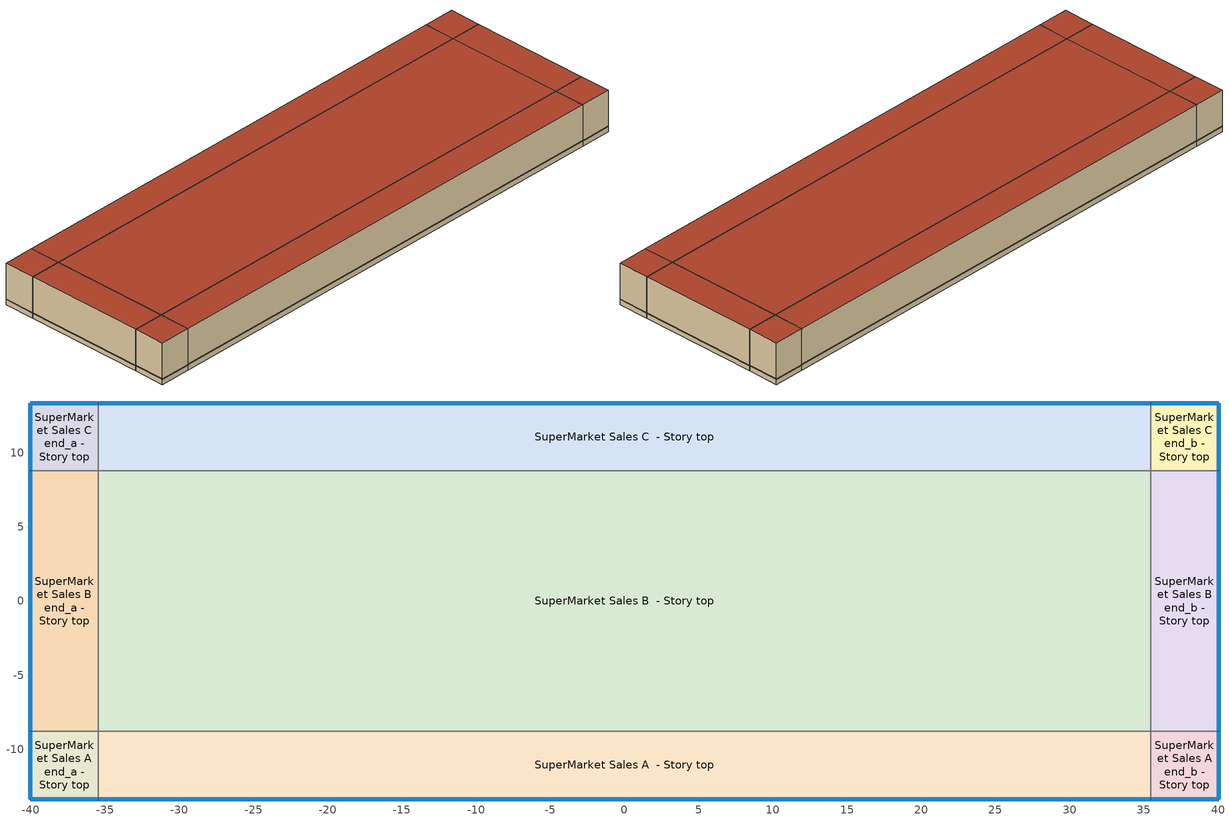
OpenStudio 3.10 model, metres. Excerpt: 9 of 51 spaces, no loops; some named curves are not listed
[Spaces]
SuperMarket Sales A end_a - Story top
 floor adiabatic (Typical Interior Floor): -40.03,-13.34 -40.03,-8.77 -35.46,-8.77 -35.46,-13.34 z6.1
 wall outside (SuperMarket Sales A end_a - Story top Wall 1 c tbd): -40.03,-8.77 -40.03,-13.34 z6.1:12.19
 wall outside (SuperMarket Sales A end_a - Story top Wall 3 c tbd): -40.03,-13.34 -35.46,-13.34 z6.1:12.19
 wall to SuperMarket Sales B end_a - Story top: -35.46,-8.77 -40.03,-8.77 z6.1:12.19
 wall to SuperMarket Sales A  - Story top: -35.46,-13.34 -35.46,-8.77 z6.1:12.19
 window (Window U-0.56 SHGC 0.39): -40.03,-8.8 -40.03,-13.32 / -40.01,-13.34 -35.49,-13.34 z6.86:6.92
 roof outside (SuperMarket Sales A end_a - Story top RoofCeiling 1 c tbd): -35.46,-13.34 -35.46,-8.77 -40.03,-8.77 -40.03,-13.34 z12.19
SuperMarket Sales B end_a - Story top
 floor adiabatic (Typical Interior Floor): -40.03,-8.77 -40.03,8.77 -35.46,8.77 -35.46,-8.77 z6.1
 wall outside (SuperMarket Sales B end_a - Story top Wall 1 c tbd): -40.03,8.77 -40.03,-8.77 z6.1:12.19
 wall to SuperMarket Sales C end_a - Story top: -35.46,8.77 -40.03,8.77 z6.1:12.19
 wall to SuperMarket Sales B  - Story top: -35.46,-8.77 -35.46,8.77 z6.1:12.19
 window (Window U-0.56 SHGC 0.39): -40.03,8.75 -40.03,-8.75 z6.86:6.92
 roof outside (SuperMarket Sales B end_a - Story top RoofCeiling 1 c tbd): -35.46,-8.77 -35.46,8.77 -40.03,8.77 -40.03,-8.77 z12.19
SuperMarket Sales C end_a - Story top
 floor adiabatic (Typical Interior Floor): -40.03,8.77 -40.03,13.34 -35.46,13.34 -35.46,8.77 z6.1
 wall outside (SuperMarket Sales C end_a - Story top Wall 1 c tbd): -40.03,13.34 -40.03,8.77 z6.1:12.19
 wall outside (SuperMarket Sales C end_a - Story top Wall 2 c tbd): -35.46,13.34 -40.03,13.34 z6.1:12.19
 wall to SuperMarket Sales C  - Story top: -35.46,8.77 -35.46,13.34 z6.1:12.19
 window (Window U-0.56 SHGC 0.39): -40.03,13.32 -40.03,8.8 / -35.49,13.34 -40.01,13.34 z6.86:6.92
 roof outside (SuperMarket Sales C end_a - Story top RoofCeiling 1 c tbd): -35.46,8.77 -35.46,13.34 -40.03,13.34 -40.03,8.77 z12.19
SuperMarket Sales A  - Story top
 floor adiabatic (Typical Interior Floor): -35.46,-13.34 -35.46,-8.77 35.46,-8.77 35.46,-13.34 z6.1
 wall outside (SuperMarket Sales A  - Story top Wall 3 c tbd): -35.46,-13.34 35.46,-13.34 z6.1:12.19
 wall to SuperMarket Sales B  - Story top: 35.46,-8.77 -35.46,-8.77 z6.1:12.19
 wall to SuperMarket Sales A end_b - Story top: 35.46,-13.34 35.46,-8.77 z6.1:12.19
 window (Window U-0.56 SHGC 0.39): -35.43,-13.34 35.43,-13.34 z6.86:6.92
 roof outside (SuperMarket Sales A  - Story top RoofCeiling 1 c tbd): 35.46,-13.34 35.46,-8.77 -35.46,-8.77 -35.46,-13.34 z12.19
SuperMarket Sales B  - Story top
 floor adiabatic (Typical Interior Floor): -35.46,-8.77 -35.46,8.77 35.46,8.77 35.46,-8.77 z6.1
 wall to SuperMarket Sales C  - Story top: 35.46,8.77 -35.46,8.77 z6.1:12.19
 wall to SuperMarket Sales B end_b - Story top: 35.46,-8.77 35.46,8.77 z6.1:12.19
 roof outside: 35.46,-8.77 35.46,8.77 -35.46,8.77 -35.46,-8.77 z12.19
SuperMarket Sales C  - Story top
 floor adiabatic (Typical Interior Floor): -35.46,8.77 -35.46,13.34 35.46,13.34 35.46,8.77 z6.1
 wall outside (SuperMarket Sales C  - Story top Wall 2 c tbd): 35.46,13.34 -35.46,13.34 z6.1:12.19
 wall to SuperMarket Sales C end_b - Story top: 35.46,8.77 35.46,13.34 z6.1:12.19
 window (Window U-0.56 SHGC 0.39): 35.43,13.34 -35.43,13.34 z6.86:6.92
 roof outside (SuperMarket Sales C  - Story top RoofCeiling 1 c tbd): 35.46,8.77 35.46,13.34 -35.46,13.34 -35.46,8.77 z12.19
SuperMarket Sales A end_b - Story top
 floor adiabatic (Typical Interior Floor): 35.46,-13.34 35.46,-8.77 40.03,-8.77 40.03,-13.34 z6.1
 wall outside (SuperMarket Sales A end_b - Story top Wall 4 c tbd): 40.03,-13.34 40.03,-8.77 z6.1:12.19
 wall outside (SuperMarket Sales A end_b - Story top Wall 3 c tbd): 35.46,-13.34 40.03,-13.34 z6.1:12.19
 wall to SuperMarket Sales B end_b - Story top: 40.03,-8.77 35.46,-8.77 z6.1:12.19
 window (Window U-0.56 SHGC 0.39): 35.49,-13.34 40.01,-13.34 / 40.03,-13.32 40.03,-8.8 z6.86:6.92
 roof outside (SuperMarket Sales A end_b - Story top RoofCeiling 1 c tbd): 40.03,-13.34 40.03,-8.77 35.46,-8.77 35.46,-13.34 z12.19
SuperMarket Sales B end_b - Story top
 floor adiabatic (Typical Interior Floor): 35.46,-8.77 35.46,8.77 40.03,8.77 40.03,-8.77 z6.1
 wall outside (SuperMarket Sales B end_b - Story top Wall 3 c tbd): 40.03,-8.77 40.03,8.77 z6.1:12.19
 wall to SuperMarket Sales C end_b - Story top: 40.03,8.77 35.46,8.77 z6.1:12.19
 window (Window U-0.56 SHGC 0.39): 40.03,-8.75 40.03,8.75 z6.86:6.92
 roof outside (SuperMarket Sales B end_b - Story top RoofCeiling 1 c tbd): 40.03,-8.77 40.03,8.77 35.46,8.77 35.46,-8.77 z12.19
SuperMarket Sales C end_b - Story top
 floor adiabatic (Typical Interior Floor): 35.46,8.77 35.46,13.34 40.03,13.34 40.03,8.77 z6.1
 wall outside (SuperMarket Sales C end_b - Story top Wall 1 c tbd): 40.03,13.34 35.46,13.34 z6.1:12.19
 wall outside (SuperMarket Sales C end_b - Story top Wall 4 c tbd): 40.03,8.77 40.03,13.34 z6.1:12.19
 window (Window U-0.56 SHGC 0.39): 40.01,13.34 35.49,13.34 / 40.03,8.8 40.03,13.32 z6.86:6.92
 roof outside (SuperMarket Sales C end_b - Story top RoofCeiling 1 c tbd): 40.03,8.77 40.03,13.34 35.46,13.34 35.46,8.77 z12.19
[Building]
ComStock 90.1-2007|SuperMarket: North Axis {deg}=315; Default Construction Set=ComStock 90.1-2007 - SpMarket - ASHRAE 169-2013-3A; Default Schedule Set=Building Default Schedule Set; Standards Building Type=SuperMarket
[Site]
Pitt Greenville_NC_USA: Latitude {deg}=35.64; Longitude {deg}=-77.38; Time Zone {hr}=-5; Elevation {m}=8; Terrain=City
[Site:WaterMainsTemperature]
Calculation Method=Correlation; Annual Average Outdoor Air Temperature {C}=16.915; Maximum Difference In Monthly Average Outdoor Air Temperatures {deltaC}=23.03
[SizingPeriod:DesignDay] Barometric Pressure {Pa}=101229; Rain Indicator=No; Snow Indicator=No; Day of Month=21; Daylight Saving Time Indicator=No; Humidity Condition Type=Wetbulb; Dry-Bulb Temperature Range Modifier Type=DefaultMultipliers
Name | Maximum Dry-Bulb Temperature {C} | Daily Dry-Bulb Temperature Range {deltaC} | Wind Speed {m/s} | Wind Direction {deg} | Month | Day Type | Wetbulb or DewPoint at Maximum Dry-Bulb {C} | Solar Model Indicator | ASHRAE Clear Sky Optical Depth for Beam Irradiance | ASHRAE Clear Sky Optical Depth for Diffuse Irradiance | Sky Clearness
Pitt Greenville Ann Clg .4% Condns DB=>MWB 1 | 35.1 | 10.3 | 3.1 | 260 | 7 | SummerDesignDay | 24.6 | ASHRAETau | 0.461 | 2.126
Pitt Greenville Ann Clg .4% Condns WB=>MDB 1 | 32.9 | 10.3 | 3.1 | 260 | 7 | SummerDesignDay | 26.1 | ASHRAETau | 0.461 | 2.126
Pitt Greenville Ann Htg 99.6% Condns DB 1 | -6.2 | 0 | 1.2 | 0 | 1 | WinterDesignDay | -6.2 | ASHRAEClearSky |  |  | 0
Pitt Greenville August .4% Condns DB=>MCWB 1 | 37.1 | 10.6 | 3.1 | 260 | 8 | SummerDesignDay | 25.5 | ASHRAETau | 0.431 | 2.253
[ClimateZones]
Climate Zone Institution Name 1=ASHRAE; Climate Zone Document Name 1=ANSI/ASHRAE Standard 169; Climate Zone Document Year 1=2006; Climate Zone Value 1=3A
[Site:GroundTemperature:FCfactorMethod]
January Ground Temperature {C}=17.55; February Ground Temperature {C}=10.73; March Ground Temperature {C}=8.85; April Ground Temperature {C}=3.21; May Ground Temperature {C}=12.42; June Ground Temperature {C}=8.62; July Ground Temperature {C}=15.07; August Ground Temperature {C}=23.02; September Ground Temperature {C}=25.88; October Ground Temperature {C}=25.87; November Ground Temperature {C}=26.24; December Ground Temperature {C}=25.52
[DefaultConstructionSet]
ComStock 90.1-2007 - SpMarket - ASHRAE 169-2013-3A: Default Exterior Surface Constructions=Default Surface Constructions 1; Default Interior Surface Constructions=Default Surface Constructions 2; Default Ground Contact Surface Constructions=Default Surface Constructions 3; Default Exterior SubSurface Constructions=Default Sub Surface Constructions 1; Default Interior SubSurface Constructions=Default Sub Surface Constructions 2; Interior Partition Construction=Typical Interior Partition
[DefaultSurfaceConstructions]
Name | Floor Construction | Wall Construction | Roof Ceiling Construction
Default Surface Constructions 1 | Typical Insulated Exterior Mass Floor R-9.35 | Typical Insulated Exterior Mass Wall R-8.13 | Typical IEAD Roof - Highly Reflective R-20.83
Default Surface Constructions 2 | Typical Interior Floor | Typical Interior Wall | Typical Interior Ceiling
Default Surface Constructions 3 | Typical Insulated Carpeted 6in Slab Floor | Typical Insulated Basement Mass Wall
[Construction]
Typical Insulated Exterior Mass Floor R-9.35: Typical Insulation R-6.78, 4 in. Normalweight Concrete Floor, Typical Carpet Pad
Typical Insulated Exterior Mass Wall R-8.13: 1IN Stucco, 8IN CONCRETE HW RefBldg, Typical Insulation R-5.74, 1/2IN Gypsum
Typical IEAD Roof - Highly Reflective R-20.83: Roof Membrane - Highly Reflective, Typical Insulation R-19.72, Metal Roof Surface
Typical Interior Floor: 100mm Normalweight concrete floor, CP02 CARPET PAD
Typical Interior Wall: G01 13mm gypsum board, G01 13mm gypsum board
Typical Interior Ceiling: CP02 CARPET PAD, 100mm Normalweight concrete floor
Typical Insulated Carpeted 6in Slab Floor: 6 in. Normalweight Concrete Floor, Typical Carpet Pad
Typical Insulated Basement Mass Wall: 8 in. Concrete Block Basement Wall
U 0.65 SHGC 0.25 Simple Glazing: U 0.65 SHGC 0.25 Simple Glazing
Typical Insulated Metal Door R-1.43: F08 Metal surface, Typical Insulation R-0.58
U 0.9 SHGC 0.25 Simple Glazing: U 0.9 SHGC 0.25 Simple Glazing
Typical Overhead Door R-0.86: Typical Insulation R-0.01
U 1.17 SHGC 0.39 Simple Glazing: U 1.17 SHGC 0.39 Simple Glazing
Typical Interior Window: Clear 3mm
Typical Interior Door; Typical Interior Partition: G05 25mm wood
InteriorFurnishings: Std Wood 6inch
Window U-0.56 SHGC 0.39: Simple Glazing Double - LowE - Clear - Aluminum
SuperMarket Sales A  - Story top RoofCeiling 1 c tbd: Roof Membrane - Highly Reflective, SuperMarket Sales A  - Story top RoofCeiling 1 m tbd, Metal Roof Surface
SuperMarket Sales A  - Story top Wall 3 c tbd: 1IN Stucco, 8IN CONCRETE HW RefBldg, SuperMarket Sales A  - Story top Wall 3 m tbd, 1/2IN Gypsum
SuperMarket Sales A end_a - Story top RoofCeiling 1 c tbd: Roof Membrane - Highly Reflective, SuperMarket Sales A end_a - Story top RoofCeiling 1 m tbd, Metal Roof Surface
SuperMarket Sales A end_a - Story top Wall 1 c tbd: 1IN Stucco, 8IN CONCRETE HW RefBldg, SuperMarket Sales A end_a - Story top Wall 1 m tbd, 1/2IN Gypsum
SuperMarket Sales A end_a - Story top Wall 3 c tbd: 1IN Stucco, 8IN CONCRETE HW RefBldg, SuperMarket Sales A end_a - Story top Wall 3 m tbd, 1/2IN Gypsum
SuperMarket Sales A end_b - Story top RoofCeiling 1 c tbd: Roof Membrane - Highly Reflective, SuperMarket Sales A end_b - Story top RoofCeiling 1 m tbd, Metal Roof Surface
SuperMarket Sales A end_b - Story top Wall 3 c tbd: 1IN Stucco, 8IN CONCRETE HW RefBldg, SuperMarket Sales A end_b - Story top Wall 3 m tbd, 1/2IN Gypsum
SuperMarket Sales A end_b - Story top Wall 4 c tbd: 1IN Stucco, 8IN CONCRETE HW RefBldg, SuperMarket Sales A end_b - Story top Wall 4 m tbd, 1/2IN Gypsum
SuperMarket Sales B end_a - Story top RoofCeiling 1 c tbd: Roof Membrane - Highly Reflective, SuperMarket Sales B end_a - Story top RoofCeiling 1 m tbd, Metal Roof Surface
SuperMarket Sales B end_a - Story top Wall 1 c tbd: 1IN Stucco, 8IN CONCRETE HW RefBldg, SuperMarket Sales B end_a - Story top Wall 1 m tbd, 1/2IN Gypsum
SuperMarket Sales B end_b - Story top RoofCeiling 1 c tbd: Roof Membrane - Highly Reflective, SuperMarket Sales B end_b - Story top RoofCeiling 1 m tbd, Metal Roof Surface
SuperMarket Sales B end_b - Story top Wall 3 c tbd: 1IN Stucco, 8IN CONCRETE HW RefBldg, SuperMarket Sales B end_b - Story top Wall 3 m tbd, 1/2IN Gypsum
SuperMarket Sales C  - Story top RoofCeiling 1 c tbd: Roof Membrane - Highly Reflective, SuperMarket Sales C  - Story top RoofCeiling 1 m tbd, Metal Roof Surface
SuperMarket Sales C  - Story top Wall 2 c tbd: 1IN Stucco, 8IN CONCRETE HW RefBldg, SuperMarket Sales C  - Story top Wall 2 m tbd, 1/2IN Gypsum
SuperMarket Sales C end_a - Story top RoofCeiling 1 c tbd: Roof Membrane - Highly Reflective, SuperMarket Sales C end_a - Story top RoofCeiling 1 m tbd, Metal Roof Surface
SuperMarket Sales C end_a - Story top Wall 1 c tbd: 1IN Stucco, 8IN CONCRETE HW RefBldg, SuperMarket Sales C end_a - Story top Wall 1 m tbd, 1/2IN Gypsum
SuperMarket Sales C end_a - Story top Wall 2 c tbd: 1IN Stucco, 8IN CONCRETE HW RefBldg, SuperMarket Sales C end_a - Story top Wall 2 m tbd, 1/2IN Gypsum
SuperMarket Sales C end_b - Story top RoofCeiling 1 c tbd: Roof Membrane - Highly Reflective, SuperMarket Sales C end_b - Story top RoofCeiling 1 m tbd, Metal Roof Surface
SuperMarket Sales C end_b - Story top Wall 1 c tbd: 1IN Stucco, 8IN CONCRETE HW RefBldg, SuperMarket Sales C end_b - Story top Wall 1 m tbd, 1/2IN Gypsum
SuperMarket Sales C end_b - Story top Wall 4 c tbd: 1IN Stucco, 8IN CONCRETE HW RefBldg, SuperMarket Sales C end_b - Story top Wall 4 m tbd, 1/2IN Gypsum
[Material:NoMass] Roughness=Smooth; Thermal Absorptance=0.9; Solar Absorptance=0.7
Name | Thermal Resistance {m2-K/W} | Visible Absorptance
Typical Insulation R-6.78 | 1.19347 | 0.7
Typical Carpet Pad; CP02 CARPET PAD | 0.21648 | 0.8
Typical Insulation R-5.74 | 1.01115 | 0.7
Typical Insulation R-19.72 | 3.4722 | 0.7
Typical Insulation R-0.58 | 0.101875 | 0.7
Typical Insulation R-0.01 | 0.001 | 0.7
SuperMarket Sales A  - Story top RoofCeiling 1 m tbd; SuperMarket Sales B end_a - Story top RoofCeiling 1 m tbd; SuperMarket Sales B end_b - Story top RoofCeiling 1 m tbd; SuperMarket Sales C  - Story top RoofCeiling 1 m tbd | 2.79492 | 0.7
SuperMarket Sales A  - Story top Wall 3 m tbd; SuperMarket Sales C  - Story top Wall 2 m tbd | 0.847204 | 0.7
SuperMarket Sales A end_a - Story top RoofCeiling 1 m tbd; SuperMarket Sales A end_b - Story top RoofCeiling 1 m tbd; SuperMarket Sales C end_a - Story top RoofCeiling 1 m tbd; SuperMarket Sales C end_b - Story top RoofCeiling 1 m tbd | 2.33874 | 0.7
SuperMarket Sales A end_a - Story top Wall 1 m tbd; SuperMarket Sales A end_a - Story top Wall 3 m tbd; SuperMarket Sales A end_b - Story top Wall 3 m tbd; SuperMarket Sales A end_b - Story top Wall 4 m tbd; SuperMarket Sales C end_a - Story top Wall 1 m tbd; SuperMarket Sales C end_a - Story top Wall 2 m tbd; SuperMarket Sales C end_b - Story top Wall 1 m tbd; SuperMarket Sales C end_b - Story top Wall 4 m tbd | 0.847031 | 0.7
SuperMarket Sales B end_a - Story top Wall 1 m tbd; SuperMarket Sales B end_b - Story top Wall 3 m tbd | 0.847169 | 0.7
[Material]
Name | Roughness | Thickness {m} | Conductivity {W/m-K} | Density {kg/m3} | Specific Heat {J/kg-K} | Thermal Absorptance | Solar Absorptance | Visible Absorptance
4 in. Normalweight Concrete Floor | MediumRough | 0.1016 | 2.31 | 2322 | 832 | 0.9 | 0.7 | 0.7
1IN Stucco | Smooth | 0.0253 | 0.6918 | 1858 | 837 | 0.9 | 0.7 | 0.92
8IN CONCRETE HW RefBldg | Rough | 0.2032 | 1.311 | 2240 | 836.8 | 0.9 | 0.7 | 0.7
1/2IN Gypsum | Smooth | 0.0127 | 0.16 | 784.9 | 830 | 0.9 | 0.4 | 0.4
Roof Membrane - Highly Reflective | VeryRough | 0.0095 | 0.16 | 1121.29 | 1460 | 0.75 | 0.45 | 0.7
Metal Roof Surface; F08 Metal surface | Smooth | 0.0008 | 45.28 | 7824 | 500 | 0.9 | 0.7 | 0.7
100mm Normalweight concrete floor | MediumRough | 0.1016 | 2.31045 | 2322 | 832.557 | 0.9 | 0.7 | 0.7
G01 13mm gypsum board | Smooth | 0.0127 | 0.160031 | 800.001 | 1090.73 | 0.9 | 0.7 | 0.5
6 in. Normalweight Concrete Floor | MediumRough | 0.1524 | 2.31 | 2322 | 832 | 0.9 | 0.7 | 0.7
8 in. Concrete Block Basement Wall | MediumRough | 0.2032 | 1.326 | 1842 | 912 | 0.9 | 0.7 | 0.7
G05 25mm wood | MediumSmooth | 0.0254 | 0.15 | 608 | 1630 | 0.9 | 0.5 | 0.5
Std Wood 6inch | MediumSmooth | 0.15 | 0.12 | 540 | 1210 | 0.9 | 0.7 | 0.7
[DefaultSubSurfaceConstructions]
Name | Fixed Window Construction | Operable Window Construction | Door Construction | Glass Door Construction | Overhead Door Construction | Skylight Construction | Tubular Daylight Dome Construction | Tubular Daylight Diffuser Construction
Default Sub Surface Constructions 1 | U 0.65 SHGC 0.25 Simple Glazing | U 0.65 SHGC 0.25 Simple Glazing | Typical Insulated Metal Door R-1.43 | U 0.9 SHGC 0.25 Simple Glazing | Typical Overhead Door R-0.86 | U 1.17 SHGC 0.39 Simple Glazing | Typical Interior Window | Typical Interior Window
Default Sub Surface Constructions 2 | Typical Interior Window | Typical Interior Window | Typical Interior Door
[WindowMaterial:SimpleGlazingSystem]
Name | U-Factor {W/m2-K} | Solar Heat Gain Coefficient | Visible Transmittance
U 0.65 SHGC 0.25 Simple Glazing | 3.69087 | 0.25 | 0.81
U 0.9 SHGC 0.25 Simple Glazing | 5.11044 | 0.25 | 0.81
U 1.17 SHGC 0.39 Simple Glazing | 6.64357 | 0.39 | 0.81
Simple Glazing Double - LowE - Clear - Aluminum | 3.17415 | 0.386 | 0.591
[WindowMaterial:Glazing]
Clear 3mm: Optical Data Type=SpectralAverage; Thickness {m}=0.003; Solar Transmittance at Normal Incidence=0.837; Front Side Solar Reflectance at Normal Incidence=0.075; Back Side Solar Reflectance at Normal Incidence=0.075; Visible Transmittance at Normal Incidence=0.898; Front Side Visible Reflectance at Normal Incidence=0.081; Back Side Visible Reflectance at Normal Incidence=0.081; Infrared Transmittance at Normal Incidence=0; Front Side Infrared Hemispherical Emissivity=0.84; Back Side Infrared Hemispherical Emissivity=0.84; Conductivity {W/m-K}=0.9; Dirt Correction Factor for Solar and Visible Transmittance=1; Solar Diffusing=No
[SpaceType]
SuperMarket Sales - ComStock 90.1-2007: Default Schedule Set=SuperMarket Sales Schedule Set; Design Specification Outdoor Air Object=SuperMarket Sales Ventilation; Standards Building Type=SuperMarket; Standards Space Type=Sales
[BuildingStory]
Story top: Nominal Z Coordinate {m}=6.096; Nominal Floor to Floor Height {m}=6.096
[Space] Space Type=SuperMarket Sales - ComStock 90.1-2007; Building Story=Story top
Name | Thermal Zone
SuperMarket Sales A end_a - Story top | Zone SuperMarket Sales A end_a - Story top
SuperMarket Sales B end_a - Story top | Zone SuperMarket Sales B end_a - Story top
SuperMarket Sales C end_a - Story top | Zone SuperMarket Sales C end_a - Story top
SuperMarket Sales A  - Story top | Zone SuperMarket Sales A  - Story top
SuperMarket Sales B  - Story top | Zone SuperMarket Sales B  - Story top
SuperMarket Sales C  - Story top | Zone SuperMarket Sales C  - Story top
SuperMarket Sales A end_b - Story top | Zone SuperMarket Sales A end_b - Story top
SuperMarket Sales B end_b - Story top | Zone SuperMarket Sales B end_b - Story top
SuperMarket Sales C end_b - Story top | Zone SuperMarket Sales C end_b - Story top
[ThermalZone] Multiplier=1; Use Ideal Air Loads=No
Name | Thermostat
Zone SuperMarket Sales A end_a - Story top | SuperMarket Sales - ComStock 90.1-2007 Thermostat 5
Zone SuperMarket Sales B end_a - Story top | SuperMarket Sales - ComStock 90.1-2007 Thermostat 9
Zone SuperMarket Sales C end_a - Story top | SuperMarket Sales - ComStock 90.1-2007 Thermostat 2
Zone SuperMarket Sales A  - Story top | SuperMarket Sales - ComStock 90.1-2007 Thermostat 7
Zone SuperMarket Sales B  - Story top | SuperMarket Sales - ComStock 90.1-2007 Thermostat 4
Zone SuperMarket Sales C  - Story top | SuperMarket Sales - ComStock 90.1-2007 Thermostat 3
Zone SuperMarket Sales A end_b - Story top | SuperMarket Sales - ComStock 90.1-2007 Thermostat 10
Zone SuperMarket Sales B end_b - Story top | SuperMarket Sales - ComStock 90.1-2007 Thermostat 1
Zone SuperMarket Sales C end_b - Story top | SuperMarket Sales - ComStock 90.1-2007 Thermostat
[Sizing:Zone] Zone Cooling Design Supply Air Temperature Input Method=SupplyAirTemperature; Zone Cooling Design Supply Air Temperature {C}=14; Zone Cooling Design Supply Air Temperature Difference {deltaC}=11.11; Zone Heating Design Supply Air Temperature Input Method=SupplyAirTemperature; Zone Heating Design Supply Air Temperature {C}=40; Zone Heating Design Supply Air Temperature Difference {deltaC}=11.11; Zone Cooling Design Supply Air Humidity Ratio {kg-H2O/kg-air}=0.0085; Zone Heating Design Supply Air Humidity Ratio {kg-H2O/kg-air}=0.008; Cooling Design Air Flow Method=DesignDay; Heating Design Air Flow Method=DesignDay; Account for Dedicated Outdoor Air System=No; Dedicated Outdoor Air System Control Strategy=NeutralSupplyAir; Dedicated Outdoor Air Low Setpoint Temperature for Design {C}=autosize; Dedicated Outdoor Air High Setpoint Temperature for Design {C}=autosize; Zone Load Sizing Method=Sensible Load Only No Latent Load; Zone Latent Cooling Design Supply Air Humidity Ratio Input Method=HumidityRatioDifference; Zone Cooling Design Supply Air Humidity Ratio Difference {kgWater/kgDryAir}=0.005; Zone Latent Heating Design Supply Air Humidity Ratio Input Method=HumidityRatioDifference; Zone Humidification Design Supply Air Humidity Ratio Difference {kgWater/kgDryAir}=0.005; Sizing Option=Coincident
Zone SuperMarket Vestibule A  - Story ground; Zone SuperMarket Vestibule B  - Story ground; Zone SuperMarket Vestibule C  - Story ground
[Zone equipment]
Zone SuperMarket Vestibule A  - Story ground: Zone SuperMarket Vestibule A  - Story ground Electric Baseboard
Zone SuperMarket Vestibule B  - Story ground: Zone SuperMarket Vestibule B  - Story ground Electric Baseboard
Zone SuperMarket Vestibule C  - Story ground: Zone SuperMarket Vestibule C  - Story ground Electric Baseboard
[People:Definition]
SuperMarket Sales People Definition: Number of People Calculation Method=People/Area; People per Space Floor Area {person/m2}=0.0861113; Fraction Radiant=0.3; Thermal Comfort Model Type 1=AdaptiveASH55
[People]
SuperMarket Sales People: People Definition=SuperMarket Sales People Definition; Space or SpaceType=SuperMarket Sales - ComStock 90.1-2007; Work Efficiency Schedule=Work Efficiency Schedule; Clothing Insulation Schedule=Clothing Schedule; Air Velocity Schedule=Air Velocity Schedule; Multiplier=1
[Lights:Definition] Design Level Calculation Method=Watts/Area; Fraction Visible=0.2; Return Air Fraction=0
Name | Watts per Space Floor Area {W/m2} | Fraction Radiant
SuperMarket Sales - ComStock 90.1-2007 General Lights Definition | 5.73211 | 0.31
SuperMarket Sales - ComStock 90.1-2007 Task Lights Definition | 3.42471 | 0.125
[ElectricEquipment:Definition]
SuperMarket Sales Elec Equip Definition: Design Level Calculation Method=Watts/Area; Watts per Space Floor Area {W/m2}=45.4484; Fraction Latent=0; Fraction Radiant=0.5; Fraction Lost=0
[ElectricEquipment]
SuperMarket Sales Elec Equip: Electric Equipment Definition=SuperMarket Sales Elec Equip Definition; Space or SpaceType=SuperMarket Sales - ComStock 90.1-2007; Schedule=SuperMarket BLDG_EQUIP_EndUseData BPR Adjusted
[DesignSpecification:OutdoorAir]
SuperMarket Sales Ventilation: Outdoor Air Method=Sum; Outdoor Air Flow per Floor Area {m3/s-m2}=0.001524
[DefaultScheduleSet]
Name | Number of People Schedule | People Activity Level Schedule | Lighting Schedule | Electric Equipment Schedule | Hours of Operation Schedule
SuperMarket Sales Schedule Set | SuperMarket Bldg Occ reduced by 23.0% | SuperMarket Activity | SuperMarket Bldg Light | SuperMarket BLDG_EQUIP_EndUseData
Building Default Schedule Set |  |  |  |  | Building Hours of Operation NonResidential
[Exterior:Lights:Definition]
Name | Design Level {W}
Parking Areas and Drives 0.04 W/ft^2 Def (W/ft^2) | 0.041
Building Facades 1.0 W/ft Def (W/ft) | 1
Main Entries 30.0 W/ft Def (W/ft) | 30
Other Doors 20.0 W/ft Def (W/ft) | 20
[Exterior:Lights]
Name | Exterior Lights Definition | Schedule | Control Option | Multiplier
Parking Areas and Drives 0.04 W/ft^2 | Parking Areas and Drives 0.04 W/ft^2 Def (W/ft^2) | Always On Discrete | AstronomicalClock | 65208.3
Building Facades 1.0 W/ft | Building Facades 1.0 W/ft Def (W/ft) | Schedule Ruleset 1 | ScheduleNameOnly | 700.476
Main Entries 30.0 W/ft | Main Entries 30.0 W/ft Def (W/ft) | Always On Discrete | AstronomicalClock | 18.4
Other Doors 20.0 W/ft | Other Doors 20.0 W/ft Def (W/ft) | Always On Discrete | AstronomicalClock | 26.956
[Refrigeration:System] Minimum Condensing Temperature {C}=21; Refrigeration System Working Fluid Type=R404a; Suction Temperature Control Type=ConstantSuctionTemperature
Name | Refrigeration Condenser
MT Refrigeration System | Refrigeration Condenser Air Cooled 1
LT Refrigeration System | Refrigeration Condenser Air Cooled 2
[Refrigeration:Compressor] Rated Return Gas Temperature {C}=18.3; Rated Subcooling {deltaC}=0
Name | Refrigeration Compressor Power Curve | Refrigeration Compressor Capacity Curve
MT Refrigeration System Compressor 1 | New_Med_Temp_Comp_Pwr_Curve | New_Med_Temp_Comp_Cap_Curve
MT Refrigeration System Compressor 2 | New_Med_Temp_Comp_Pwr_Curve 1 | New_Med_Temp_Comp_Cap_Curve 1
MT Refrigeration System Compressor 3 | New_Med_Temp_Comp_Pwr_Curve 2 | New_Med_Temp_Comp_Cap_Curve 2
MT Refrigeration System Compressor 4 | New_Med_Temp_Comp_Pwr_Curve 3 | New_Med_Temp_Comp_Cap_Curve 3
MT Refrigeration System Compressor 5 | New_Med_Temp_Comp_Pwr_Curve 4 | New_Med_Temp_Comp_Cap_Curve 4
MT Refrigeration System Compressor 6 | New_Med_Temp_Comp_Pwr_Curve 5 | New_Med_Temp_Comp_Cap_Curve 5
LT Refrigeration System Compressor 1 | New_Low_Temp_Comp_Pwr_Curve | New_Low_Temp_Comp_Cap_Curve
LT Refrigeration System Compressor 2 | New_Low_Temp_Comp_Pwr_Curve 1 | New_Low_Temp_Comp_Cap_Curve 1
LT Refrigeration System Compressor 3 | New_Low_Temp_Comp_Pwr_Curve 2 | New_Low_Temp_Comp_Cap_Curve 2
[Refrigeration:Condenser:AirCooled] Rated Subcooling Temperature Difference {deltaC}=0; Condenser Fan Speed Control Type=VariableSpeed; Minimum Fan Air Flow Ratio=0
Name | Rated Effective Total Heat Rejection Rate Curve | Rated Fan Power {W}
Refrigeration Condenser Air Cooled 1 | Condenser Heat Rejection Function of Temperature | 4156.63
Refrigeration Condenser Air Cooled 2 | Condenser Heat Rejection Function of Temperature 1 | 1957.56
[ThermostatSetpoint:DualSetpoint] Heating Setpoint Temperature Schedule=SuperMarket HtgSetp_Enduse; Cooling Setpoint Temperature Schedule=SuperMarket ClgSetp_Enduse
SuperMarket Sales - ComStock 90.1-2007 Thermostat; SuperMarket Sales - ComStock 90.1-2007 Thermostat 1; SuperMarket Sales - ComStock 90.1-2007 Thermostat 2; SuperMarket Sales - ComStock 90.1-2007 Thermostat 3; SuperMarket Sales - ComStock 90.1-2007 Thermostat 4; SuperMarket Sales - ComStock 90.1-2007 Thermostat 5; SuperMarket Sales - ComStock 90.1-2007 Thermostat 7; SuperMarket Sales - ComStock 90.1-2007 Thermostat 9; SuperMarket Sales - ComStock 90.1-2007 Thermostat 10
[InternalMass:Definition]
Internal Mass Definition 1: Construction=InteriorFurnishings; Design Level Calculation Method=SurfaceArea/Area; Surface Area per Space Floor Area=2
[InternalMass] Internal Mass Definition=Internal Mass Definition 1; Multiplier=1
Name | Space or SpaceType
SuperMarket Sales C end_b - Story top Mass | SuperMarket Sales C end_b - Story top
SuperMarket Sales B end_b - Story top Mass | SuperMarket Sales B end_b - Story top
SuperMarket Sales B  - Story top Mass | SuperMarket Sales B  - Story top
SuperMarket Sales A  - Story top Mass | SuperMarket Sales A  - Story top
SuperMarket Sales C  - Story top Mass | SuperMarket Sales C  - Story top
SuperMarket Sales C end_a - Story top Mass | SuperMarket Sales C end_a - Story top
SuperMarket Sales B end_a - Story top Mass | SuperMarket Sales B end_a - Story top
SuperMarket Sales A end_a - Story top Mass | SuperMarket Sales A end_a - Story top
SuperMarket Sales A end_b - Story top Mass | SuperMarket Sales A end_b - Story top
[Lights] Space or SpaceType=SuperMarket Sales - ComStock 90.1-2007; Schedule=SuperMarket Bldg Light BPR Adjusted; Fraction Replaceable=1
Name | Lights Definition
SuperMarket Sales - ComStock 90.1-2007 General Lighting | SuperMarket Sales - ComStock 90.1-2007 General Lights Definition
SuperMarket Sales - ComStock 90.1-2007 Task Lighting | SuperMarket Sales - ComStock 90.1-2007 Task Lights Definition
[SpaceInfiltration:DesignFlowRate] Design Flow Rate Calculation Method=Flow/ExteriorArea; Flow per Exterior Surface Area {m3/s-m2}=0.000826564; Velocity Term Coefficient=0; Density Basis=Outdoor
Name | Space or SpaceType | Schedule | Constant Term Coefficient | Temperature Term Coefficient | Velocity Squared Term Coefficient
SuperMarket Sales C end_b - Story top HVAC On Infiltration | SuperMarket Sales C end_b - Story top | Infiltration HVAC On Schedule 1 | -0.0629 | 0.0072 | 0.0447
SuperMarket Sales C end_b - Story top HVAC Off Infiltration | SuperMarket Sales C end_b - Story top | Infiltration HVAC Off Schedule 1 | 0 | 0.0111 | 0.0593
SuperMarket Sales B end_b - Story top HVAC On Infiltration | SuperMarket Sales B end_b - Story top | Infiltration HVAC On Schedule 1 | -0.0629 | 0.0072 | 0.0447
SuperMarket Sales B end_b - Story top HVAC Off Infiltration | SuperMarket Sales B end_b - Story top | Infiltration HVAC Off Schedule 1 | 0 | 0.0111 | 0.0593
SuperMarket Sales B  - Story top HVAC On Infiltration | SuperMarket Sales B  - Story top | Infiltration HVAC On Schedule 1 | -0.0629 | 0.0072 | 0.0447
SuperMarket Sales B  - Story top HVAC Off Infiltration | SuperMarket Sales B  - Story top | Infiltration HVAC Off Schedule 1 | 0 | 0.0111 | 0.0593
SuperMarket Sales A  - Story top HVAC On Infiltration | SuperMarket Sales A  - Story top | Infiltration HVAC On Schedule 1 | -0.0629 | 0.0072 | 0.0447
SuperMarket Sales A  - Story top HVAC Off Infiltration | SuperMarket Sales A  - Story top | Infiltration HVAC Off Schedule 1 | 0 | 0.0111 | 0.0593
SuperMarket Sales C  - Story top HVAC On Infiltration | SuperMarket Sales C  - Story top | Infiltration HVAC On Schedule 1 | -0.0629 | 0.0072 | 0.0447
SuperMarket Sales C  - Story top HVAC Off Infiltration | SuperMarket Sales C  - Story top | Infiltration HVAC Off Schedule 1 | 0 | 0.0111 | 0.0593
SuperMarket Sales C end_a - Story top HVAC On Infiltration | SuperMarket Sales C end_a - Story top | Infiltration HVAC On Schedule 1 | -0.0629 | 0.0072 | 0.0447
SuperMarket Sales C end_a - Story top HVAC Off Infiltration | SuperMarket Sales C end_a - Story top | Infiltration HVAC Off Schedule 1 | 0 | 0.0111 | 0.0593
SuperMarket Sales B end_a - Story top HVAC On Infiltration | SuperMarket Sales B end_a - Story top | Infiltration HVAC On Schedule 1 | -0.0629 | 0.0072 | 0.0447
SuperMarket Sales B end_a - Story top HVAC Off Infiltration | SuperMarket Sales B end_a - Story top | Infiltration HVAC Off Schedule 1 | 0 | 0.0111 | 0.0593
SuperMarket Sales A end_a - Story top HVAC On Infiltration | SuperMarket Sales A end_a - Story top | Infiltration HVAC On Schedule 1 | -0.0629 | 0.0072 | 0.0447
SuperMarket Sales A end_a - Story top HVAC Off Infiltration | SuperMarket Sales A end_a - Story top | Infiltration HVAC Off Schedule 1 | 0 | 0.0111 | 0.0593
SuperMarket Sales A end_b - Story top HVAC On Infiltration | SuperMarket Sales A end_b - Story top | Infiltration HVAC On Schedule 1 | -0.0629 | 0.0072 | 0.0447
SuperMarket Sales A end_b - Story top HVAC Off Infiltration | SuperMarket Sales A end_b - Story top | Infiltration HVAC Off Schedule 1 | 0 | 0.0111 | 0.0593
[Schedule:Ruleset]
Name | Default Day Schedule | Summer Design Day Schedule | Winter Design Day Schedule
Clothing Schedule | Clothing Schedule Default Winter Clothes
Air Velocity Schedule | Air Velocity Schedule Default
Work Efficiency Schedule | Work Efficiency Schedule Default
SuperMarket Bldg Occ reduced by 23.0% | SuperMarket Bldg Occ Default | SuperMarket Bldg Occ Summer Design Day | SuperMarket Bldg Occ Winter Design Day
SuperMarket Activity | SuperMarket Activity Default | SuperMarket Activity Summer Design Day | SuperMarket Activity Winter Design Day
SuperMarket Bldg Light | SuperMarket Bldg Light Default | SuperMarket Bldg Light Summer Design Day | SuperMarket Bldg Light Winter Design Day
SuperMarket BLDG_EQUIP_EndUseData | SuperMarket BLDG_EQUIP_EndUseData Default | SuperMarket BLDG_EQUIP_EndUseData Summer Design Day | SuperMarket BLDG_EQUIP_EndUseData Winter Design Day
Schedule Ruleset 1 | Schedule Day 19
SuperMarket HtgSetp_Enduse | SuperMarket HtgSetp_Enduse Default | Schedule Day 135 | Schedule Day 136
SuperMarket ClgSetp_Enduse | SuperMarket ClgSetp_Enduse Default | Schedule Day 131 | Schedule Day 132
Building Hours of Operation NonResidential | Building Hours of Operation NonResidential Default | Building Hours of Operation NonResidential Summer Design Day | Building Hours of Operation NonResidential Winter Design Day
SuperMarket Bldg Light BPR Adjusted | SuperMarket Bldg Light Default 1 | SuperMarket Bldg Light Summer Design Day 1 | SuperMarket Bldg Light Winter Design Day 1
SuperMarket BLDG_EQUIP_EndUseData BPR Adjusted | SuperMarket BLDG_EQUIP_EndUseData Default 3 | SuperMarket BLDG_EQUIP_EndUseData Summer Design Day 1 | SuperMarket BLDG_EQUIP_EndUseData Winter Design Day 1
[Schedule:Day]
Clothing Schedule Default Winter Clothes; Building Hours of Operation NonResidential Winter Design Day; Building Hours of Operation NonResidential Summer Design Day: 24, 0, 1
Clothing Schedule Summer Clothes: 24, 0, 0.5
Air Velocity Schedule Default: 24, 0, 0.2
Work Efficiency Schedule Default: 24, 0, 0
SuperMarket Bldg Occ Default: No, 4, 45, 0, 5, 0, 0.0028875, 5, 15, 0.005775, 5, 30, 0.0086625, 5, 45, 0.01155, 6, 0, 0.0144375, 6, 15, 0.017325, 6, 30, 0.0202125, 6, 45, 0.0231, 7, 0, 0.0259875, 7, 15, 0.028875, 7, 30, 0.0317625, 7, 45, 0.03465, 8, 0, 0.040425, 8, 15, 0.0462, 8, 30, 0.051975, 8, 45, 0.05775, 9, 0, 0.0664125, 9, 15, 0.075075, 9, 30, 0.0837375, 9, 45, 0.0924, 10, 0, 0.101062, 10, 15, 0.109725, 10, 30, 0.118388, 10, 45, 0.12705, 11, 0, 0.132825, 11, 15, 0.1386, 11, 30, 0.144375, 11, 45, 0.15015, 12, 0, 0.154, 12, 15, 0.15785, 12, 30, 0.1617, 12, 45, 0.158812, 13, 0, 0.155925, 13, 15, 0.153037, 13, 30, 0.15015, 13, 45, 0.147262, 14, 0, 0.144375, 14, 15, 0.141487, 14, 30, 0.1386, 14, 45, 0.137445, 15, 0, 0.13629, 15, 15, 0.135135, 15, 30, 0.13398, 15, 45, 0.14091, 16, 0, 0.14784, 16, 15, 0.15477, 16, 30, 0.1617, 16, 45, 0.170363, 17, 0, 0.179025, 17, 15, 0.187688, 17, 30, 0.19635, 17, 45, 0.199238, 18, 0, 0.202125, 18, 15, 0.205012, 18, 30, 0.2079, 18, 45, 0.199238, 19, 0, 0.190575, 19, 15, 0.181913, 19, 30, 0.17325, 19, 45, 0.1617, 20, 0, 0.15015, 20, 15, 0.1386, 20, 30, 0.12705, 20, 45, 0.1155, 21, 0, 0.10395, 21, 15, 0.0924, 21, 30, 0.08085, 21, 45, 0.0664125, 22, 0, 0.051975, 22, 15, 0.0375375, 22, 30, 0.0231, 22, 45, 0.017325, 23, 0, 0.01155, 23, 15, 0.005775, 23, 30, 0, 24, 0, 0
SuperMarket Bldg Occ Sat Day: No, 0, 45, 0, 1, 0, 0.0017325, 1, 15, 0.003465, 1, 30, 0.0051975, 1, 45, 0.00693, 2, 0, 0.0098175, 2, 15, 0.012705, 2, 30, 0.0155925, 2, 45, 0.01848, 3, 0, 0.02541, 3, 15, 0.03234, 3, 30, 0.03927, 3, 45, 0.0462, 4, 0, 0.0548625, 4, 15, 0.063525, 4, 30, 0.0721875, 4, 45, 0.08085, 5, 0, 0.0924, 5, 15, 0.10395, 5, 30, 0.1155, 5, 45, 0.12705, 6, 0, 0.135713, 6, 15, 0.144375, 6, 30, 0.153037, 6, 45, 0.1617, 7, 0, 0.16632, 7, 15, 0.17094, 7, 30, 0.17556, 7, 45, 0.18018, 8, 0, 0.1848, 8, 15, 0.187688, 8, 30, 0.190575, 8, 45, 0.193463, 9, 0, 0.19635, 10, 0, 0.19635, 10, 15, 0.193463, 10, 30, 0.190575, 10, 45, 0.187688, 11, 0, 0.1848, 11, 15, 0.181913, 11, 30, 0.179025, 11, 45, 0.176138, 12, 0, 0.17325, 12, 15, 0.170363, 12, 30, 0.167475, 12, 45, 0.164587, 13, 0, 0.1617, 13, 15, 0.158812, 13, 30, 0.155925, 13, 45, 0.153037, 14, 0, 0.15015, 14, 15, 0.1463, 14, 30, 0.14245, 14, 45, 0.1386, 15, 0, 0.13475, 15, 15, 0.1309, 15, 30, 0.12705, 15, 45, 0.118388, 16, 0, 0.109725, 16, 15, 0.101062, 16, 30, 0.0924, 16, 45, 0.0837375, 17, 0, 0.075075, 17, 15, 0.0664125, 17, 30, 0.05775, 17, 45, 0.0490875, 18, 0, 0.040425, 18, 15, 0.0317625, 18, 30, 0.0231, 18, 45, 0.01848, 19, 0, 0.01386, 19, 15, 0.00924, 19, 30, 0.00462, 19, 45, 0.003465, 20, 0, 0.00231, 20, 15, 0.001155, 20, 30, 0, 24, 0, 0
SuperMarket Bldg Occ Summer Design Day; SuperMarket Bldg Light Summer Design Day; SuperMarket BLDG_EQUIP_EndUseData Summer Design Day; SuperMarket Bldg Light Summer Design Day 1; SuperMarket BLDG_EQUIP_EndUseData Summer Design Day 1: No, 24, 0, 1
SuperMarket Bldg Occ Sun Day: No, 0, 45, 0, 1, 0, 0.001155, 1, 15, 0.00231, 1, 30, 0.003465, 1, 45, 0.00462, 2, 0, 0.00693, 2, 15, 0.00924, 2, 30, 0.01155, 2, 45, 0.01386, 3, 0, 0.0190575, 3, 15, 0.024255, 3, 30, 0.0294525, 3, 45, 0.03465, 4, 0, 0.0433125, 4, 15, 0.051975, 4, 30, 0.0606375, 4, 45, 0.0693, 5, 0, 0.08085, 5, 15, 0.0924, 5, 30, 0.10395, 5, 45, 0.1155, 6, 0, 0.124162, 6, 15, 0.132825, 6, 30, 0.141487, 6, 45, 0.15015, 7, 0, 0.152717, 7, 15, 0.155283, 7, 30, 0.15785, 7, 45, 0.160417, 8, 0, 0.162983, 8, 15, 0.16555, 8, 30, 0.168117, 8, 45, 0.170683, 9, 0, 0.17325, 9, 15, 0.176138, 9, 30, 0.179025, 9, 45, 0.181913, 10, 0, 0.1848, 10, 15, 0.181913, 10, 30, 0.179025, 10, 45, 0.176138, 11, 0, 0.17325, 11, 15, 0.167475, 11, 30, 0.1617, 11, 45, 0.155925, 12, 0, 0.15015, 12, 15, 0.144375, 12, 30, 0.1386, 12, 45, 0.132825, 13, 0, 0.12705, 13, 15, 0.12474, 13, 30, 0.12243, 13, 45, 0.12012, 14, 0, 0.11781, 14, 15, 0.1155, 14, 30, 0.11319, 14, 45, 0.11088, 15, 0, 0.10857, 15, 15, 0.10626, 15, 30, 0.10395, 15, 45, 0.098175, 16, 0, 0.0924, 16, 15, 0.086625, 16, 30, 0.08085, 16, 45, 0.075075, 17, 0, 0.0693, 17, 15, 0.063525, 17, 30, 0.05775, 17, 45, 0.051975, 18, 0, 0.0462, 18, 15, 0.040425, 18, 30, 0.03465, 18, 45, 0.028875, 19, 0, 0.0231, 19, 15, 0.017325, 19, 30, 0.01155, 19, 45, 0.00924, 20, 0, 0.00693, 20, 15, 0.00462, 20, 30, 0.00231, 20, 45, 0.0017325, 21, 0, 0.001155, 21, 15, 0.0005775, 21, 30, 0, 24, 0, 0
SuperMarket Bldg Occ Winter Design Day; SuperMarket Bldg Light Winter Design Day; SuperMarket BLDG_EQUIP_EndUseData Winter Design Day; SuperMarket Bldg Light Winter Design Day 1; SuperMarket BLDG_EQUIP_EndUseData Winter Design Day 1: No, 24, 0, 0
SuperMarket Activity Default; SuperMarket Activity Winter Design Day; SuperMarket Activity Summer Design Day: No, 24, 0, 120
SuperMarket Bldg Light Default: No, 4, 45, 0.05, 5, 0, 0.1875, 5, 15, 0.325, 5, 30, 0.4625, 5, 45, 0.6, 6, 0, 0.675, 6, 15, 0.75, 6, 30, 0.825, 6, 45, 0.9, 21, 30, 0.9, 21, 45, 0.825, 22, 0, 0.75, 22, 15, 0.675, 22, 30, 0.6, 22, 45, 0.4625, 23, 0, 0.325, 23, 15, 0.1875, 23, 30, 0.05, 24, 0, 0.05
SuperMarket Bldg Light Sat Day: No, 0, 45, 0.27, 1, 0, 0.371912, 1, 15, 0.473824, 1, 30, 0.575735, 1, 45, 0.677647, 2, 0, 0.733235, 2, 15, 0.788824, 2, 30, 0.844412, 2, 45, 0.9, 18, 30, 0.9, 18, 45, 0.844412, 19, 0, 0.788824, 19, 15, 0.733235, 19, 30, 0.677647, 19, 45, 0.575735, 20, 0, 0.473824, 20, 15, 0.371912, 20, 30, 0.27, 24, 0, 0.27
SuperMarket Bldg Light Sun Day: No, 0, 45, 0.27, 1, 0, 0.371912, 1, 15, 0.473824, 1, 30, 0.575735, 1, 45, 0.677647, 2, 0, 0.733235, 2, 15, 0.788824, 2, 30, 0.844412, 2, 45, 0.9, 20, 30, 0.9, 20, 45, 0.844412, 21, 0, 0.788824, 21, 15, 0.733235, 21, 30, 0.677647, 21, 45, 0.575735, 22, 0, 0.473824, 22, 15, 0.371912, 22, 30, 0.27, 24, 0, 0.27
SuperMarket BLDG_EQUIP_EndUseData Default: No, 0, 15, 0.825377, 0, 30, 0.8277, 0, 45, 0.819475, 1, 0, 0.81125, 1, 15, 0.803025, 1, 30, 0.7948, 1, 45, 0.790625, 2, 0, 0.78645, 2, 15, 0.782275, 2, 30, 0.7781, 2, 45, 0.77688, 3, 0, 0.77566, 3, 15, 0.77444, 3, 30, 0.77322, 3, 45, 0.772, 4, 0, 0.772125, 4, 15, 0.77225, 4, 30, 0.772375, 4, 45, 0.7725, 5, 0, 0.774075, 5, 15, 0.77565, 5, 30, 0.777225, 5, 45, 0.7788, 6, 0, 0.78155, 6, 15, 0.7843, 6, 30, 0.78705, 6, 45, 0.7898, 7, 0, 0.79165, 7, 15, 0.7935, 7, 30, 0.79535, 7, 45, 0.7972, 8, 0, 0.800425, 8, 15, 0.80365, 8, 30, 0.806875, 8, 45, 0.8101, 9, 0, 0.8112, 9, 15, 0.8123, 9, 30, 0.8134, 9, 45, 0.8145, 10, 0, 0.81365, 10, 15, 0.8128, 10, 30, 0.81195, 10, 45, 0.8111, 11, 0, 0.816175, 11, 15, 0.82125, 11, 30, 0.826325, 11, 45, 0.8314, 12, 0, 0.837033, 12, 15, 0.842667, 12, 30, 0.8483, 12, 45, 0.85285, 13, 0, 0.8574, 13, 15, 0.86195, 13, 30, 0.8665, 13, 45, 0.869525, 14, 0, 0.87255, 14, 15, 0.875575, 14, 30, 0.8786, 14, 45, 0.880625, 15, 0, 0.88265, 15, 15, 0.884675, 15, 30, 0.8867, 15, 45, 0.88845, 16, 0, 0.8902, 16, 15, 0.89195, 16, 30, 0.8937, 16, 45, 0.8933, 17, 0, 0.8929, 17, 15, 0.8925, 17, 30, 0.8921, 17, 45, 0.892225, 18, 0, 0.89235, 18, 15, 0.892475, 18, 30, 0.8926, 18, 45, 0.890675, 19, 0, 0.88875, 19, 15, 0.886825, 19, 30, 0.8849, 19, 45, 0.88175, 20, 0, 0.8786, 20, 15, 0.87545, 20, 30, 0.8723, 20, 45, 0.868525, 21, 0, 0.86475, 21, 15, 0.860975, 21, 30, 0.8572, 21, 45, 0.852075, 22, 0, 0.84695, 22, 15, 0.841825, 22, 30, 0.8367, 22, 45, 0.832128, 23, 0, 0.827555, 23, 15, 0.822982, 23, 30, 0.81841, 23, 45, 0.820732, 24, 0, 0.823055
Schedule Day 19: 6, 0, 0, 24, 0, 1
SuperMarket HtgSetp_Enduse Default: No, 22, 0, 20, 24, 0, 20
SuperMarket ClgSetp_Enduse Default: No, 22, 0, 22.2222, 24, 0, 22.2222
Building Hours of Operation NonResidential Default: 8, 15, 0, 22, 0, 1, 24, 0, 0
Schedule Day 37; Schedule Day 38: 4, 15, 0, 18, 0, 1, 24, 0, 0
SuperMarket BLDG_EQUIP_EndUseData Default 1: No, 0, 15, 0.330773, 0, 30, 0.334762, 0, 45, 0.181677, 1, 0, 0.342739, 1, 15, 0.346728, 1, 30, 0.350716, 1, 45, 0.354705, 2, 0, 0.358694, 2, 15, 0.362682, 2, 30, 0.366671, 2, 45, 0.37066, 3, 0, 0.374648, 3, 15, 0.378637, 3, 30, 0.382626, 3, 45, 0.386614, 4, 0, 0.390603, 4, 15, 0.394592, 4, 30, 0.39858, 4, 45, 0.402569, 5, 0, 0.409031, 5, 15, 0.415493, 5, 30, 0.421956, 5, 45, 0.428418, 6, 0, 0.423424, 6, 15, 0.418431, 6, 30, 0.413437, 6, 45, 0.408444, 7, 0, 0.432295, 7, 15, 0.456147, 7, 30, 0.479998, 7, 45, 0.50385, 8, 0, 0.527702, 8, 15, 0.552522, 8, 30, 0.577343, 8, 45, 0.602164, 9, 0, 0.626985, 9, 15, 0.653715, 9, 30, 0.680446, 9, 45, 0.707176, 10, 0, 0.733906, 10, 15, 0.751677, 10, 30, 0.769449, 10, 45, 0.78722, 11, 0, 0.804991, 11, 15, 0.816887, 11, 30, 0.828784, 11, 45, 0.84068, 12, 0, 0.852577, 12, 15, 0.862857, 12, 30, 0.873138, 12, 45, 0.883419, 13, 0, 0.8937, 13, 15, 0.89135, 13, 30, 0.889, 13, 45, 0.88665, 14, 0, 0.8843, 14, 15, 0.88479, 14, 30, 0.885279, 14, 45, 0.885769, 15, 0, 0.886259, 15, 15, 0.886748, 15, 30, 0.887238, 15, 45, 0.875929, 16, 0, 0.86462, 16, 15, 0.853311, 16, 30, 0.842002, 16, 45, 0.823496, 17, 0, 0.804991, 17, 15, 0.786485, 17, 30, 0.76798, 17, 45, 0.745803, 18, 0, 0.723625, 18, 15, 0.701448, 18, 30, 0.679271, 18, 45, 0.649163, 19, 0, 0.619054, 19, 15, 0.588946, 19, 30, 0.558838, 19, 45, 0.531975, 20, 0, 0.505113, 20, 15, 0.478251, 20, 30, 0.451388, 20, 45, 0.465032, 21, 0, 0.478677, 21, 15, 0.492321, 21, 30, 0.505965, 21, 45, 0.457645, 22, 0, 0.409325, 22, 15, 0.361005, 22, 30, 0.312685, 22, 45, 0.214576, 23, 0, 0.205617, 23, 15, 0.196658, 23, 30, 0.187699, 23, 45, 0.17874, 24, 0, 0.179474
SuperMarket BLDG_EQUIP_EndUseData Default 2: No, 0, 15, 0.330773, 0, 30, 0.334762, 0, 45, 0.33875, 1, 0, 0.342739, 1, 15, 0.346728, 1, 30, 0.350716, 1, 45, 0.354705, 2, 0, 0.358694, 2, 15, 0.362682, 2, 30, 0.366671, 2, 45, 0.37066, 3, 0, 0.374648, 3, 15, 0.378637, 3, 30, 0.382626, 3, 45, 0.386614, 4, 0, 0.390603, 4, 15, 0.394592, 4, 30, 0.39858, 4, 45, 0.402569, 5, 0, 0.409031, 5, 15, 0.415493, 5, 30, 0.421956, 5, 45, 0.428418, 6, 0, 0.423424, 6, 15, 0.418431, 6, 30, 0.413437, 6, 45, 0.408444, 7, 0, 0.421695, 7, 15, 0.434945, 7, 30, 0.448196, 7, 45, 0.461447, 8, 0, 0.474698, 8, 15, 0.487949, 8, 30, 0.5012, 8, 45, 0.514451, 9, 0, 0.527702, 9, 15, 0.552522, 9, 30, 0.577343, 9, 45, 0.602164, 10, 0, 0.626985, 10, 15, 0.653715, 10, 30, 0.680446, 10, 45, 0.707176, 11, 0, 0.733906, 11, 15, 0.751677, 11, 30, 0.769449, 11, 45, 0.78722, 12, 0, 0.804991, 12, 15, 0.816887, 12, 30, 0.828784, 12, 45, 0.84068, 13, 0, 0.852577, 13, 15, 0.856689, 13, 30, 0.860801, 13, 45, 0.864914, 14, 0, 0.869026, 14, 15, 0.873138, 14, 30, 0.877251, 14, 45, 0.881363, 15, 0, 0.885475, 15, 15, 0.889588, 15, 30, 0.8937, 15, 45, 0.89135, 16, 0, 0.889, 16, 15, 0.88665, 16, 30, 0.8843, 16, 45, 0.885035, 17, 0, 0.885769, 17, 15, 0.886503, 17, 30, 0.887238, 17, 45, 0.875929, 18, 0, 0.86462, 18, 15, 0.853311, 18, 30, 0.842002, 18, 45, 0.823496, 19, 0, 0.804991, 19, 15, 0.786485, 19, 30, 0.76798, 19, 45, 0.745803, 20, 0, 0.723625, 20, 15, 0.701448, 20, 30, 0.679271, 20, 45, 0.649163, 21, 0, 0.619054, 21, 15, 0.588946, 21, 30, 0.558838, 21, 45, 0.531975, 22, 0, 0.505113, 22, 15, 0.478251, 22, 30, 0.451388, 22, 45, 0.46958, 23, 0, 0.487773, 23, 15, 0.505965, 23, 30, 0.196658, 23, 45, 0.17874, 24, 0, 0.181677
SuperMarket Activity Default 1: No, 21, 0, 120, 24, 0, 120
SuperMarket Activity Default 2: No, 23, 0, 120, 24, 0, 120
SuperMarket HtgSetp_Enduse Default 1; SuperMarket HtgSetp_Enduse Default 2: No, 18, 0, 20, 24, 0, 20
SuperMarket ClgSetp_Enduse Default 1; SuperMarket ClgSetp_Enduse Default 2: No, 18, 0, 22.2222, 24, 0, 22.2222
SuperMarket Bldg Light Default 1: No, 4, 45, 0.27, 5, 0, 0.371912, 5, 15, 0.473824, 5, 30, 0.575735, 5, 45, 0.677647, 6, 0, 0.733235, 6, 15, 0.788824, 6, 30, 0.844412, 6, 45, 0.9, 21, 30, 0.9, 21, 45, 0.844412, 22, 0, 0.788824, 22, 15, 0.733235, 22, 30, 0.677647, 22, 45, 0.575735, 23, 0, 0.473824, 23, 15, 0.371912, 23, 30, 0.27, 24, 0, 0.27
SuperMarket BLDG_EQUIP_EndUseData Default 3: No, 0, 15, 0.492321, 0, 30, 0.505965, 0, 45, 0.457645, 1, 0, 0.409325, 1, 15, 0.361005, 1, 30, 0.312685, 1, 45, 0.288158, 2, 0, 0.26363, 2, 15, 0.239103, 2, 30, 0.214576, 2, 45, 0.207409, 3, 0, 0.200242, 3, 15, 0.193074, 3, 30, 0.185907, 3, 45, 0.17874, 4, 0, 0.179474, 4, 15, 0.180209, 4, 30, 0.180943, 4, 45, 0.181677, 5, 0, 0.19093, 5, 15, 0.200183, 5, 30, 0.209436, 5, 45, 0.218688, 6, 0, 0.234844, 6, 15, 0.251, 6, 30, 0.267155, 6, 45, 0.283311, 7, 0, 0.294179, 7, 15, 0.305048, 7, 30, 0.315916, 7, 45, 0.326784, 8, 0, 0.34573, 8, 15, 0.364677, 8, 30, 0.383623, 8, 45, 0.402569, 9, 0, 0.409031, 9, 15, 0.415493, 9, 30, 0.421956, 9, 45, 0.428418, 10, 0, 0.423424, 10, 15, 0.418431, 10, 30, 0.413437, 10, 45, 0.408444, 11, 0, 0.438258, 11, 15, 0.468073, 11, 30, 0.497887, 11, 45, 0.527702, 12, 0, 0.560796, 12, 15, 0.593891, 12, 30, 0.626985, 12, 45, 0.653715, 13, 0, 0.680446, 13, 15, 0.707176, 13, 30, 0.733906, 13, 45, 0.751677, 14, 0, 0.769449, 14, 15, 0.78722, 14, 30, 0.804991, 14, 45, 0.816887, 15, 0, 0.828784, 15, 15, 0.84068, 15, 30, 0.852577, 15, 45, 0.862857, 16, 0, 0.873138, 16, 15, 0.883419, 16, 30, 0.8937, 16, 45, 0.89135, 17, 0, 0.889, 17, 15, 0.88665, 17, 30, 0.8843, 17, 45, 0.885035, 18, 0, 0.885769, 18, 15, 0.886503, 18, 30, 0.887238, 18, 45, 0.875929, 19, 0, 0.86462, 19, 15, 0.853311, 19, 30, 0.842002, 19, 45, 0.823496, 20, 0, 0.804991, 20, 15, 0.786485, 20, 30, 0.76798, 20, 45, 0.745803, 21, 0, 0.723625, 21, 15, 0.701448, 21, 30, 0.679271, 21, 45, 0.649163, 22, 0, 0.619054, 22, 15, 0.588946, 22, 30, 0.558838, 22, 45, 0.531975, 23, 0, 0.505113, 23, 15, 0.478251, 23, 30, 0.451388, 23, 45, 0.465032, 24, 0, 0.478677
Schedule Day 131; Schedule Day 132: 24, 0, 22.2222
Schedule Day 135; Schedule Day 136: 24, 0, 20
[Schedule:Rule] Date Specification Type=DateRange
Name | Schedule Ruleset | Rule Order | Day Schedule | Start Month | Start Day | End Month | End Day | Apply Saturday | Apply Sunday
Schedule Rule 1 | Clothing Schedule | 0 | Clothing Schedule Summer Clothes | 5 | 1 | 9 | 30
Schedule Rule 2 | SuperMarket Bldg Occ reduced by 23.0% | 1 | SuperMarket Bldg Occ Sat Day | 1 | 1 | 12 | 31 | Yes
Schedule Rule 3 | SuperMarket Bldg Occ reduced by 23.0% | 0 | SuperMarket Bldg Occ Sun Day | 1 | 1 | 12 | 31 |  | Yes
Schedule Rule 4 | SuperMarket Bldg Light | 1 | SuperMarket Bldg Light Sat Day | 1 | 1 | 12 | 31 | Yes
Schedule Rule 5 | SuperMarket Bldg Light | 0 | SuperMarket Bldg Light Sun Day | 1 | 1 | 12 | 31 |  | Yes
Schedule Rule 22 | Building Hours of Operation NonResidential | 1 | Schedule Day 37 | 1 | 6 | 12 | 29 | Yes
Schedule Rule 23 | Building Hours of Operation NonResidential | 0 | Schedule Day 38 | 1 | 7 | 12 | 30 |  | Yes
Schedule Rule 6 | SuperMarket BLDG_EQUIP_EndUseData | 1 | SuperMarket BLDG_EQUIP_EndUseData Default 1 | 1 | 6 | 12 | 29 | Yes
Schedule Rule 24 | SuperMarket BLDG_EQUIP_EndUseData | 0 | SuperMarket BLDG_EQUIP_EndUseData Default 2 | 1 | 7 | 12 | 30 |  | Yes
Schedule Rule 25 | SuperMarket Activity | 1 | SuperMarket Activity Default 1 | 1 | 6 | 12 | 29 | Yes
Schedule Rule 26 | SuperMarket Activity | 0 | SuperMarket Activity Default 2 | 1 | 7 | 12 | 30 |  | Yes
Schedule Rule 20 | SuperMarket HtgSetp_Enduse | 1 | SuperMarket HtgSetp_Enduse Default 1 | 1 | 6 | 12 | 29 | Yes
Schedule Rule 27 | SuperMarket HtgSetp_Enduse | 0 | SuperMarket HtgSetp_Enduse Default 2 | 1 | 7 | 12 | 30 |  | Yes
Schedule Rule 21 | SuperMarket ClgSetp_Enduse | 1 | SuperMarket ClgSetp_Enduse Default 1 | 1 | 6 | 12 | 29 | Yes
Schedule Rule 28 | SuperMarket ClgSetp_Enduse | 0 | SuperMarket ClgSetp_Enduse Default 2 | 1 | 7 | 12 | 30 |  | Yes
Schedule Rule 129 | SuperMarket Bldg Light BPR Adjusted | 0 | SuperMarket Bldg Light Sun Day | 1 | 1 | 12 | 31 |  | Yes
Schedule Rule 130 | SuperMarket Bldg Light BPR Adjusted | 1 | SuperMarket Bldg Light Sat Day | 1 | 1 | 12 | 31 | Yes
Schedule Rule 131 | SuperMarket BLDG_EQUIP_EndUseData BPR Adjusted | 0 | SuperMarket BLDG_EQUIP_EndUseData Default 2 | 1 | 7 | 12 | 30 |  | Yes
Schedule Rule 132 | SuperMarket BLDG_EQUIP_EndUseData BPR Adjusted | 1 | SuperMarket BLDG_EQUIP_EndUseData Default 1 | 1 | 6 | 12 | 29 | Yes
[Schedule:Constant]
Name | Value
Always On Discrete; Infiltration HVAC On Schedule 1 | 1
Infiltration HVAC Off Schedule 1 | 0
